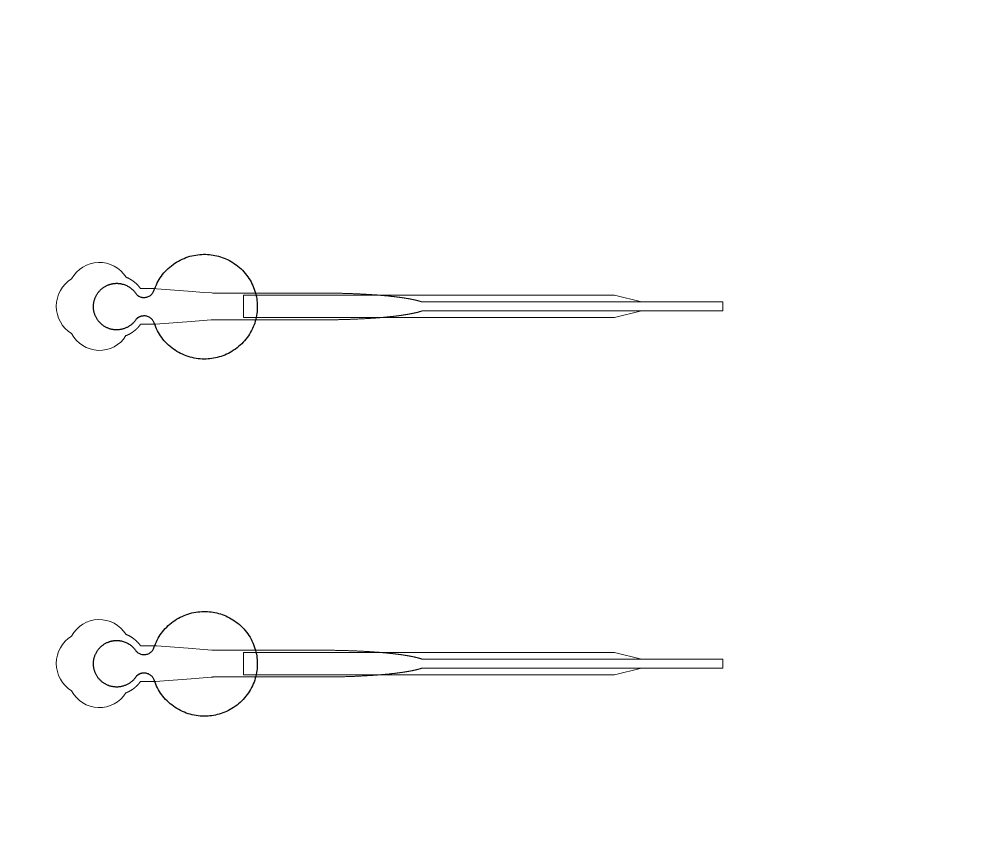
# Model space of a CAD drawing. Header units: inches. Extents: x -52997 to 52003, y -52254 to 52746.
# Drawn here: x -27602 to -22241, y -10988 to -6398 of the extents above; entities that cross this region are included whole.
import ezdxf

# ---------------------------------------------------------------- set-up
doc = ezdxf.new("R2010")
doc.units = ezdxf.units.IN
doc.header["$MEASUREMENT"] = 0
doc.layers.add('1', color=1, linetype='Continuous')
doc.layers.add('2', color=140, linetype='Continuous', lineweight=0)
doc.layers.add('3', color=90, linetype='Continuous', lineweight=0)

msp = doc.modelspace()

# ---------------------------------------------------------------- linework, layer by layer
at = {"layer": '1'}
for points in [[(-16283.4, -47485.7), (0, -47485.7), (16283.4, -47485.7, 5.999107)], [(-16250, -47285.7), (0, -47285.7), (16250, -47285.7, 5.986812)], [(-13685.8, -45485.7), (0, -45485.7), (13685.8, -45485.7, 6.794322)]]:
    msp.add_lwpolyline(points, format="xyb", close=True, dxfattribs=at)
msp.add_circle((-497.2, 245.8), 52500, dxfattribs=at)
for points in [[(-26945.9, -8078.6), (-26923.7, -8055.5), (-26892, -8060.7), (-26860.4, -8065.9), (-26846.7, -8094.9), (-26771.3, -8335.8), (-26519.3, -8298.1), (-26267.3, -8260.4), (-26267.2, -8008.3), (-26267.1, -7756.1), (-26519, -7718.2), (-26771, -7680.3), (-26846.7, -7921.1), (-26859.9, -7949.6), (-26890.7, -7955.3), (-26921.6, -7961.1), (-26944.2, -7939.3), (-26995.5, -7855.9), (-27089.9, -7882), (-27184.3, -7908.1), (-27185.5, -8006), (-27186.7, -8104), (-27093, -8132.4), (-26999.2, -8160.8), (-26945.9, -8078.6)], [(-26945.9, -10078.6), (-26923.7, -10055.5), (-26892, -10060.7), (-26860.4, -10065.9), (-26846.7, -10094.9), (-26771.3, -10335.8), (-26519.3, -10298.1), (-26267.3, -10260.4), (-26267.2, -10008.3), (-26267.1, -9756.1), (-26519, -9718.2), (-26771, -9680.3), (-26846.7, -9921.1), (-26859.9, -9949.6), (-26890.7, -9955.3), (-26921.6, -9961.1), (-26944.2, -9939.3), (-26995.5, -9855.9), (-27089.9, -9882), (-27184.3, -9908.1), (-27185.5, -10006), (-27186.7, -10104), (-27093, -10132.4), (-26999.2, -10160.8), (-26945.9, -10078.6)]]:
    msp.add_rational_spline(points, [1, 0.884783429184, 1, 0.884783429184, 1, 0.758252289935, 1, 0.758252289935, 1, 0.758252289935, 1, 0.758252289935, 1, 0.888941908896, 1, 0.888941908896, 1, 0.79946124759, 1, 0.79946124759, 1, 0.79946124759, 1, 0.79946124759, 1], degree=2, knots=[0, 0, 0, 0.969535, 0.969535, 1.939069, 1.939069, 3.359405, 3.359405, 4.779741, 4.779741, 6.200078, 6.200078, 7.620414, 7.620414, 8.571947, 8.571947, 9.52348, 9.52348, 10.812277, 10.812277, 12.101074, 12.101074, 13.389871, 13.389871, 14.678668, 14.678668, 14.678668], dxfattribs=at)
at = {"layer": '2'}
for points in [[(-16283.4, -47485.7), (0, -47485.7), (16283.4, -47485.7, 5.999107)], [(-16250, -47285.7), (0, -47285.7), (16250, -47285.7, 5.986812)], [(-13685.8, -45485.7), (0, -45485.7), (13685.8, -45485.7, 6.794322)], [(-27003.1, -8170.4), (-27002.8, -8170.3), (-27001.9, -8170), (-27001.1, -8169.7), (-27000.2, -8169.3), (-26999.4, -8169), (-26998.6, -8168.6), (-26997.7, -8168.3), (-26996.9, -8167.9), (-26996, -8167.5), (-26995.1, -8167.2), (-26994.3, -8166.8), (-26993.4, -8166.4), (-26992.6, -8166), (-26991.7, -8165.6), (-26990.9, -8165.2), (-26990, -8164.8), (-26989.2, -8164.4), (-26988.3, -8163.9), (-26987.4, -8163.5), (-26986.6, -8163.1), (-26985.7, -8162.6), (-26984.9, -8162.2), (-26984, -8161.7), (-26983.1, -8161.3), (-26982.3, -8160.8), (-26981.4, -8160.3), (-26980.6, -8159.9), (-26979.7, -8159.4), (-26978.9, -8158.9), (-26978, -8158.4), (-26977.2, -8157.9), (-26976.3, -8157.4), (-26975.5, -8156.9), (-26974.6, -8156.4), (-26973.8, -8155.8), (-26972.9, -8155.3), (-26972.1, -8154.8), (-26971.2, -8154.2), (-26970.4, -8153.7), (-26969.5, -8153.1), (-26968.7, -8152.6), (-26967.9, -8152), (-26967, -8151.4), (-26966.2, -8150.9), (-26965.4, -8150.3), (-26964.5, -8149.7), (-26963.7, -8149.1), (-26962.9, -8148.5), (-26962.1, -8147.9), (-26961.2, -8147.3), (-26960.4, -8146.7), (-26959.6, -8146.1), (-26958.8, -8145.5), (-26958, -8144.8), (-26957.2, -8144.2), (-26956.4, -8143.6), (-26955.6, -8142.9), (-26954.8, -8142.3), (-26954, -8141.7), (-26953.2, -8141), (-26952.4, -8140.4), (-26951.6, -8139.7), (-26950.9, -8139), (-26950.1, -8138.4), (-26949.3, -8137.7), (-26948.6, -8137), (-26947.8, -8136.3), (-26947, -8135.7), (-26946.3, -8135), (-26945.5, -8134.3), (-26944.8, -8133.6), (-26944.1, -8132.9), (-26943.3, -8132.2), (-26942.6, -8131.5), (-26941.9, -8130.8), (-26941.2, -8130.1), (-26940.4, -8129.3), (-26939.7, -8128.6), (-26939, -8127.9), (-26938.3, -8127.2), (-26937.6, -8126.4), (-26936.9, -8125.7), (-26936.3, -8125), (-26935.6, -8124.3), (-26934.9, -8123.5), (-26934.2, -8122.8), (-26933.6, -8122), (-26932.9, -8121.3), (-26932.3, -8120.5), (-26931.6, -8119.8), (-26931, -8119), (-26930.3, -8118.3), (-26929.7, -8117.5), (-26929.1, -8116.8), (-26928.5, -8116), (-26927.9, -8115.3), (-26927.3, -8114.5), (-26926.7, -8113.7), (-26926.1, -8113), (-26925.5, -8112.2), (-26924.9, -8111.4), (-26924.3, -8110.7), (-26923.8, -8109.9), (-26923.2, -8109.1), (-26922.7, -8108.4), (-26922.1, -8107.6), (-26921.6, -8106.8), (-26878, -8106.8), (-26856.2, -8106.8), (-26845.3, -8106.8), (-26842.6, -8106.8), (-26841.2, -8106.8), (-26841.2, -8106.8), (-26841.2, -8106.8), (-26841.2, -8106.8), (-26841.1, -8106.8), (-26841.1, -8106.8), (-26841, -8106.8), (-26840.7, -8106.8), (-26840, -8106.7), (-26838.6, -8106.6), (-26835.9, -8106.4), (-26813.8, -8104.7), (-26637.1, -8091.2), (-26548.8, -8084.4), (-26526.7, -8082.7), (-26515.7, -8081.9), (-26515.3, -8081.8), (-26515.3, -8081.8), (-26515.2, -8081.8), (-26515.2, -8081.8), (-26515.1, -8081.8), (-26514.7, -8081.8), (-26254.2, -8081.8), (-26247.9, -8081.8), (-26235.4, -8081.8), (-26134.9, -8081.8), (-25933.8, -8081.8), (-25921.3, -8081.8), (-25915, -8081.8), (-25911.8, -8081.8), (-25910.3, -8081.8), (-25909.9, -8081.8), (-25909.7, -8081.8), (-25909.6, -8081.8), (-25909.5, -8081.8), (-25909.5, -8081.8), (-25909.5, -8081.8), (-25908.9, -8081.8), (-25904.3, -8081.8), (-25899.7, -8081.8), (-25895.1, -8081.8), (-25890.5, -8081.8), (-25885.8, -8081.8), (-25881.2, -8081.7), (-25876.5, -8081.7), (-25871.8, -8081.7), (-25867.1, -8081.6), (-25862.4, -8081.6), (-25857.7, -8081.6), (-25853, -8081.5), (-25848.3, -8081.4), (-25843.5, -8081.4), (-25838.8, -8081.3), (-25834, -8081.2), (-25829.3, -8081.2), (-25824.5, -8081.1), (-25819.7, -8081), (-25814.9, -8080.9), (-25810.1, -8080.8), (-25805.3, -8080.7), (-25800.5, -8080.6), (-25795.7, -8080.5), (-25790.9, -8080.3), (-25786, -8080.2), (-25781.2, -8080.1), (-25776.4, -8080), (-25771.6, -8079.8), (-25766.7, -8079.7), (-25761.9, -8079.5), (-25757.1, -8079.4), (-25752.2, -8079.2), (-25747.4, -8079), (-25742.6, -8078.9), (-25737.7, -8078.7), (-25732.9, -8078.5), (-25728.1, -8078.3), (-25723.3, -8078.1), (-25718.5, -8077.9), (-25713.6, -8077.7), (-25708.8, -8077.5), (-25704, -8077.3), (-25699.2, -8077.1), (-25694.4, -8076.8), (-25689.6, -8076.6), (-25684.9, -8076.4), (-25680.1, -8076.1), (-25675.3, -8075.9), (-25670.6, -8075.6), (-25665.8, -8075.4), (-25661.1, -8075.1), (-25656.4, -8074.8), (-25651.7, -8074.6), (-25647, -8074.3), (-25642.3, -8074), (-25637.6, -8073.7), (-25633, -8073.4), (-25628.4, -8073.1), (-25623.7, -8072.8), (-25619.1, -8072.5), (-25614.5, -8072.1), (-25610, -8071.8), (-25607.7, -8071.6), (-25605.4, -8071.5), (-25603.1, -8071.3), (-25600.9, -8071.1), (-25598.6, -8071), (-25596.4, -8070.8), (-25594.1, -8070.6), (-25591.9, -8070.5), (-25589.6, -8070.3), (-25587.4, -8070.1), (-25585.1, -8069.9), (-25582.9, -8069.7), (-25580.7, -8069.6), (-25578.5, -8069.4), (-25576.3, -8069.2), (-25574.1, -8069), (-25571.9, -8068.8), (-25569.7, -8068.6), (-25567.5, -8068.5), (-25565.3, -8068.3), (-25563.1, -8068.1), (-25561, -8067.9), (-25558.8, -8067.7), (-25556.7, -8067.5), (-25554.5, -8067.3), (-25552.4, -8067.1), (-25550.2, -8066.9), (-25548.1, -8066.7), (-25546, -8066.5), (-25543.8, -8066.3), (-25541.7, -8066.1), (-25539.6, -8065.9), (-25537.5, -8065.7), (-25535.4, -8065.5), (-25533.4, -8065.3), (-25531.3, -8065.1), (-25529.2, -8064.8), (-25527.1, -8064.6), (-25525.1, -8064.4), (-25523, -8064.2), (-25521, -8064), (-25519, -8063.8), (-25516.9, -8063.5), (-25514.9, -8063.3), (-25512.9, -8063.1), (-25510.9, -8062.9), (-25508.9, -8062.7), (-25506.9, -8062.4), (-25504.9, -8062.2), (-25503, -8062), (-25501, -8061.8), (-25499, -8061.5), (-25497.1, -8061.3), (-25495.2, -8061.1), (-25493.2, -8060.8), (-25491.3, -8060.6), (-25489.4, -8060.4), (-25487.5, -8060.1), (-25485.6, -8059.9), (-25483.7, -8059.7), (-25481.8, -8059.4), (-25479.9, -8059.2), (-25478.1, -8058.9), (-25476.2, -8058.7), (-25474.4, -8058.5), (-25472.5, -8058.2), (-25470.7, -8058), (-25468.9, -8057.7), (-25467.1, -8057.5), (-25465.2, -8057.2), (-25463.5, -8057), (-25461.7, -8056.7), (-25459.9, -8056.5), (-25458.1, -8056.2), (-25456.4, -8056), (-25454.6, -8055.7), (-25452.9, -8055.5), (-25451.2, -8055.2), (-25449.4, -8055), (-25447.7, -8054.7), (-25446, -8054.5), (-25444.3, -8054.2), (-25442.6, -8053.9), (-25441, -8053.7), (-25439.3, -8053.4), (-25437.7, -8053.2), (-25436, -8052.9), (-25434.4, -8052.6), (-25432.8, -8052.4), (-25431.1, -8052.1), (-25429.5, -8051.8), (-25428, -8051.6), (-25426.4, -8051.3), (-25424.8, -8051), (-25423.2, -8050.8), (-25421.7, -8050.5), (-25420.1, -8050.2), (-25418.6, -8050), (-25417.1, -8049.7), (-25415.6, -8049.4), (-25414.1, -8049.1), (-25412.6, -8048.9), (-25411.1, -8048.6), (-25409.6, -8048.3), (-25408.2, -8048), (-25406.7, -8047.8), (-25405.3, -8047.5), (-25403.8, -8047.2), (-25402.4, -8046.9), (-25401, -8046.6), (-25399.6, -8046.4), (-25398.2, -8046.1), (-25396.9, -8045.8), (-25395.5, -8045.5), (-25394.1, -8045.2), (-25392.8, -8044.9), (-25391.5, -8044.7), (-25390.1, -8044.4), (-25388.8, -8044.1), (-25387.5, -8043.8), (-25386.2, -8043.5), (-25384.9, -8043.2), (-25383.7, -8043), (-25382.4, -8042.7), (-25381.2, -8042.4), (-25379.9, -8042.1), (-25378.7, -8041.8), (-25377.5, -8041.5), (-25376.3, -8041.2), (-25375.1, -8040.9), (-25373.9, -8040.6), (-25372.8, -8040.3), (-25371.6, -8040.1), (-25370.4, -8039.8), (-25369.3, -8039.5), (-25368.2, -8039.2), (-25367.1, -8038.9), (-25366, -8038.6), (-25364.9, -8038.3), (-25363.8, -8038), (-25362.7, -8037.7), (-25361.6, -8037.4), (-25360.6, -8037.1), (-25359.6, -8036.8), (-25358.5, -8036.5), (-25357.5, -8036.2), (-25356.5, -8035.9), (-25355.5, -8035.6), (-25354.5, -8035.3), (-25353.6, -8035), (-25352.6, -8034.7), (-25351.7, -8034.4), (-25350.7, -8034.1), (-25349.8, -8033.8), (-25348.9, -8033.5), (-25348, -8033.2), (-25347.1, -8032.9), (-25346.2, -8032.6), (-25345.3, -8032.3), (-25343.9, -8031.9), (-23658.3, -8032), (-23658.3, -7981.8), (-25343.8, -7981.8), (-25344.1, -7981.7), (-25345, -7981.4), (-25345.8, -7981.1), (-25346.7, -7980.8), (-25347.6, -7980.5), (-25348.5, -7980.2), (-25349.4, -7979.9), (-25350.4, -7979.6), (-25351.3, -7979.3), (-25352.2, -7979), (-25353.2, -7978.7), (-25354.2, -7978.4), (-25355.2, -7978.1), (-25356.2, -7977.8), (-25357.2, -7977.5), (-25358.2, -7977.2), (-25359.2, -7976.9), (-25360.2, -7976.6), (-25361.3, -7976.3), (-25362.4, -7976.1), (-25363.4, -7975.8), (-25364.5, -7975.5), (-25365.6, -7975.2), (-25366.7, -7974.9), (-25367.8, -7974.6), (-25368.9, -7974.3), (-25370.1, -7974), (-25371.2, -7973.7), (-25372.4, -7973.4), (-25373.6, -7973.1), (-25374.7, -7972.8), (-25375.9, -7972.5), (-25377.1, -7972.2), (-25378.4, -7971.9), (-25379.6, -7971.7), (-25380.8, -7971.4), (-25382.1, -7971.1), (-25383.3, -7970.8), (-25384.6, -7970.5), (-25385.9, -7970.2), (-25387.2, -7969.9), (-25388.5, -7969.6), (-25389.8, -7969.4), (-25391.1, -7969.1), (-25392.4, -7968.8), (-25393.8, -7968.5), (-25395.1, -7968.2), (-25396.5, -7967.9), (-25397.9, -7967.7), (-25399.3, -7967.4), (-25400.7, -7967.1), (-25402.1, -7966.8), (-25403.5, -7966.5), (-25404.9, -7966.3), (-25406.4, -7966), (-25407.8, -7965.7), (-25409.3, -7965.4), (-25410.7, -7965.1), (-25412.2, -7964.9), (-25413.7, -7964.6), (-25415.2, -7964.3), (-25416.7, -7964), (-25418.2, -7963.8), (-25419.8, -7963.5), (-25421.3, -7963.2), (-25422.9, -7963), (-25424.4, -7962.7), (-25426, -7962.4), (-25427.6, -7962.2), (-25429.2, -7961.9), (-25430.8, -7961.6), (-25432.4, -7961.4), (-25434, -7961.1), (-25435.7, -7960.8), (-25437.3, -7960.6), (-25439, -7960.3), (-25440.6, -7960), (-25442.3, -7959.8), (-25444, -7959.5), (-25445.7, -7959.3), (-25447.4, -7959), (-25449.1, -7958.7), (-25450.8, -7958.5), (-25452.5, -7958.2), (-25454.3, -7958), (-25456, -7957.7), (-25457.8, -7957.5), (-25459.5, -7957.2), (-25461.3, -7957), (-25463.1, -7956.7), (-25464.9, -7956.5), (-25466.7, -7956.2), (-25468.5, -7956), (-25470.3, -7955.7), (-25472.1, -7955.5), (-25474, -7955.2), (-25475.8, -7955), (-25477.7, -7954.8), (-25479.5, -7954.5), (-25481.4, -7954.3), (-25483.3, -7954), (-25485.2, -7953.8), (-25487.1, -7953.6), (-25489, -7953.3), (-25490.9, -7953.1), (-25492.8, -7952.9), (-25494.8, -7952.6), (-25496.7, -7952.4), (-25498.6, -7952.2), (-25500.6, -7951.9), (-25502.6, -7951.7), (-25504.5, -7951.5), (-25506.5, -7951.3), (-25508.5, -7951), (-25510.5, -7950.8), (-25512.5, -7950.6), (-25514.5, -7950.4), (-25516.5, -7950.2), (-25518.5, -7949.9), (-25520.6, -7949.7), (-25522.6, -7949.5), (-25524.7, -7949.3), (-25526.7, -7949.1), (-25528.8, -7948.9), (-25530.8, -7948.7), (-25532.9, -7948.4), (-25535, -7948.2), (-25537.1, -7948), (-25539.2, -7947.8), (-25541.3, -7947.6), (-25543.4, -7947.4), (-25545.5, -7947.2), (-25547.6, -7947), (-25549.7, -7946.8), (-25551.9, -7946.6), (-25554, -7946.4), (-25556.2, -7946.2), (-25558.3, -7946), (-25560.5, -7945.8), (-25562.6, -7945.6), (-25564.8, -7945.4), (-25567, -7945.3), (-25569.2, -7945.1), (-25571.3, -7944.9), (-25573.5, -7944.7), (-25575.7, -7944.5), (-25577.9, -7944.3), (-25580.2, -7944.1), (-25582.4, -7944), (-25584.6, -7943.8), (-25586.8, -7943.6), (-25589, -7943.4), (-25591.3, -7943.2), (-25593.5, -7943.1), (-25595.8, -7942.9), (-25598, -7942.7), (-25600.3, -7942.6), (-25602.5, -7942.4), (-25604.8, -7942.2), (-25607.1, -7942.1), (-25611.6, -7941.7), (-25616.2, -7941.4), (-25620.8, -7941.1), (-25625.4, -7940.8), (-25630, -7940.5), (-25634.6, -7940.2), (-25639.3, -7939.9), (-25643.9, -7939.6), (-25648.6, -7939.3), (-25653.3, -7939), (-25658, -7938.7), (-25662.7, -7938.5), (-25667.4, -7938.2), (-25672.1, -7937.9), (-25676.9, -7937.7), (-25681.6, -7937.5), (-25686.4, -7937.2), (-25691.1, -7937), (-25695.9, -7936.7), (-25700.7, -7936.5), (-25705.4, -7936.3), (-25710.2, -7936.1), (-25715, -7935.9), (-25719.8, -7935.7), (-25724.6, -7935.5), (-25729.4, -7935.3), (-25734.2, -7935.1), (-25739, -7934.9), (-25743.8, -7934.7), (-25748.7, -7934.6), (-25753.5, -7934.4), (-25758.3, -7934.3), (-25763.1, -7934.1), (-25767.9, -7933.9), (-25772.7, -7933.8), (-25777.5, -7933.7), (-25782.3, -7933.5), (-25787.1, -7933.4), (-25791.9, -7933.3), (-25796.7, -7933.2), (-25801.5, -7933.1), (-25806.2, -7932.9), (-25811, -7932.8), (-25815.8, -7932.8), (-25820.5, -7932.7), (-25825.3, -7932.6), (-25830, -7932.5), (-25834.8, -7932.4), (-25839.5, -7932.3), (-25844.2, -7932.3), (-25848.9, -7932.2), (-25853.6, -7932.2), (-25858.3, -7932.1), (-25863, -7932.1), (-25867.7, -7932), (-25872.3, -7932), (-25877, -7931.9), (-25881.6, -7931.9), (-25886.2, -7931.9), (-25890.8, -7931.9), (-25895.4, -7931.9), (-25897.7, -7931.8), (-25898.3, -7931.8), (-25898.6, -7931.8), (-25898.7, -7931.8), (-25898.9, -7931.8), (-25900.5, -7931.8), (-25906.9, -7931.8), (-25919.7, -7931.8), (-25970.6, -7931.8), (-26174.6, -7931.8), (-26225.6, -7931.8), (-26251.1, -7931.8), (-26257.4, -7931.8), (-26259, -7931.8), (-26514.8, -7931.8), (-26515.2, -7931.8), (-26515.2, -7931.8), (-26515.3, -7931.8), (-26515.3, -7931.8), (-26515.4, -7931.8), (-26515.7, -7931.8), (-26517.1, -7931.7), (-26522.6, -7931.3), (-26566.8, -7927.9), (-26655.1, -7921.1), (-26831.8, -7907.6), (-26837.3, -7907.1), (-26840, -7906.9), (-26840.7, -7906.9), (-26841.1, -7906.8), (-26841.1, -7906.8), (-26841.1, -7906.8), (-26841.2, -7906.8), (-26841.2, -7906.8), (-26841.2, -7906.8), (-26841.2, -7906.8), (-26841.6, -7906.8), (-26844.3, -7906.8), (-26849.7, -7906.8), (-26860.6, -7906.8), (-26882.4, -7906.8), (-26904.2, -7906.8), (-26915.1, -7906.8), (-26920.6, -7906.8), (-26921.2, -7906.8), (-26921.4, -7906.8), (-26921.5, -7906.8), (-26921.5, -7906.8), (-26921.6, -7906.8), (-26921.6, -7906.8), (-26921.6, -7906.8), (-26922, -7906.2), (-26922.8, -7905.1), (-26923.6, -7904), (-26924.4, -7902.9), (-26925.3, -7901.8), (-26926.1, -7900.6), (-26927, -7899.5), (-26927.8, -7898.4), (-26928.7, -7897.3), (-26929.6, -7896.2), (-26930.5, -7895.1), (-26931.5, -7894), (-26932.4, -7892.9), (-26933.4, -7891.8), (-26934.3, -7890.7), (-26935.3, -7889.6), (-26936.3, -7888.5), (-26937.3, -7887.5), (-26938.3, -7886.4), (-26939.3, -7885.3), (-26940.4, -7884.3), (-26941.4, -7883.2), (-26942.5, -7882.2), (-26943.6, -7881.1), (-26944.7, -7880.1), (-26945.8, -7879), (-26946.9, -7878), (-26948, -7877), (-26949.1, -7876), (-26950.3, -7875), (-26951.4, -7874), (-26952.6, -7873), (-26953.8, -7872), (-26955, -7871), (-26956.2, -7870.1), (-26957.4, -7869.1), (-26958.6, -7868.2), (-26959.8, -7867.2), (-26961.1, -7866.3), (-26962.3, -7865.4), (-26963.6, -7864.5), (-26964.8, -7863.6), (-26966.1, -7862.7), (-26967.4, -7861.8), (-26968.7, -7861), (-26970, -7860.1), (-26971.3, -7859.3), (-26972.6, -7858.4), (-26974, -7857.6), (-26975.3, -7856.8), (-26976.6, -7856), (-26978, -7855.2), (-26979.3, -7854.4), (-26980.7, -7853.6), (-26982.1, -7852.9), (-26983.5, -7852.1), (-26984.8, -7851.4), (-26986.2, -7850.7), (-26987.6, -7850), (-26989, -7849.3), (-26990.4, -7848.6), (-26991.8, -7848), (-26993.2, -7847.3), (-26994.7, -7846.7), (-26996.1, -7846.1), (-26997.5, -7845.5), (-26998.9, -7844.9), (-27000.4, -7844.3), (-27001.8, -7843.7), (-27003, -7843.2, 0.576044), (-27307.6, -7852.6, 0.560065), (-27307.6, -8159.1, 0.578435)], [(-27003.1, -10170.4), (-27002.8, -10170.3), (-27001.9, -10170), (-27001.1, -10169.7), (-27000.2, -10169.3), (-26999.4, -10169), (-26998.6, -10168.6), (-26997.7, -10168.3), (-26996.9, -10167.9), (-26996, -10167.5), (-26995.1, -10167.2), (-26994.3, -10166.8), (-26993.4, -10166.4), (-26992.6, -10166), (-26991.7, -10165.6), (-26990.9, -10165.2), (-26990, -10164.8), (-26989.2, -10164.4), (-26988.3, -10163.9), (-26987.4, -10163.5), (-26986.6, -10163.1), (-26985.7, -10162.6), (-26984.9, -10162.2), (-26984, -10161.7), (-26983.1, -10161.3), (-26982.3, -10160.8), (-26981.4, -10160.3), (-26980.6, -10159.9), (-26979.7, -10159.4), (-26978.9, -10158.9), (-26978, -10158.4), (-26977.2, -10157.9), (-26976.3, -10157.4), (-26975.5, -10156.9), (-26974.6, -10156.4), (-26973.8, -10155.8), (-26972.9, -10155.3), (-26972.1, -10154.8), (-26971.2, -10154.2), (-26970.4, -10153.7), (-26969.5, -10153.1), (-26968.7, -10152.6), (-26967.9, -10152), (-26967, -10151.4), (-26966.2, -10150.9), (-26965.4, -10150.3), (-26964.5, -10149.7), (-26963.7, -10149.1), (-26962.9, -10148.5), (-26962.1, -10147.9), (-26961.2, -10147.3), (-26960.4, -10146.7), (-26959.6, -10146.1), (-26958.8, -10145.5), (-26958, -10144.8), (-26957.2, -10144.2), (-26956.4, -10143.6), (-26955.6, -10142.9), (-26954.8, -10142.3), (-26954, -10141.7), (-26953.2, -10141), (-26952.4, -10140.4), (-26951.6, -10139.7), (-26950.9, -10139), (-26950.1, -10138.4), (-26949.3, -10137.7), (-26948.6, -10137), (-26947.8, -10136.3), (-26947, -10135.7), (-26946.3, -10135), (-26945.5, -10134.3), (-26944.8, -10133.6), (-26944.1, -10132.9), (-26943.3, -10132.2), (-26942.6, -10131.5), (-26941.9, -10130.8), (-26941.2, -10130.1), (-26940.4, -10129.3), (-26939.7, -10128.6), (-26939, -10127.9), (-26938.3, -10127.2), (-26937.6, -10126.4), (-26936.9, -10125.7), (-26936.3, -10125), (-26935.6, -10124.3), (-26934.9, -10123.5), (-26934.2, -10122.8), (-26933.6, -10122), (-26932.9, -10121.3), (-26932.3, -10120.5), (-26931.6, -10119.8), (-26931, -10119), (-26930.3, -10118.3), (-26929.7, -10117.5), (-26929.1, -10116.8), (-26928.5, -10116), (-26927.9, -10115.3), (-26927.3, -10114.5), (-26926.7, -10113.7), (-26926.1, -10113), (-26925.5, -10112.2), (-26924.9, -10111.4), (-26924.3, -10110.7), (-26923.8, -10109.9), (-26923.2, -10109.1), (-26922.7, -10108.4), (-26922.1, -10107.6), (-26921.6, -10106.8), (-26878, -10106.8), (-26856.2, -10106.8), (-26845.3, -10106.8), (-26842.6, -10106.8), (-26841.2, -10106.8), (-26841.2, -10106.8), (-26841.2, -10106.8), (-26841.2, -10106.8), (-26841.1, -10106.8), (-26841.1, -10106.8), (-26841, -10106.8), (-26840.7, -10106.8), (-26840, -10106.7), (-26838.6, -10106.6), (-26835.9, -10106.4), (-26813.8, -10104.7), (-26637.1, -10091.2), (-26548.8, -10084.4), (-26526.7, -10082.7), (-26515.7, -10081.9), (-26515.3, -10081.8), (-26515.3, -10081.8), (-26515.2, -10081.8), (-26515.2, -10081.8), (-26515.1, -10081.8), (-26514.7, -10081.8), (-26254.2, -10081.8), (-26247.9, -10081.8), (-26235.4, -10081.8), (-26134.9, -10081.8), (-25933.8, -10081.8), (-25921.3, -10081.8), (-25915, -10081.8), (-25911.8, -10081.8), (-25910.3, -10081.8), (-25909.9, -10081.8), (-25909.7, -10081.8), (-25909.6, -10081.8), (-25909.5, -10081.8), (-25909.5, -10081.8), (-25909.5, -10081.8), (-25908.9, -10081.8), (-25904.3, -10081.8), (-25899.7, -10081.8), (-25895.1, -10081.8), (-25890.5, -10081.8), (-25885.8, -10081.8), (-25881.2, -10081.7), (-25876.5, -10081.7), (-25871.8, -10081.7), (-25867.1, -10081.6), (-25862.4, -10081.6), (-25857.7, -10081.6), (-25853, -10081.5), (-25848.3, -10081.4), (-25843.5, -10081.4), (-25838.8, -10081.3), (-25834, -10081.2), (-25829.3, -10081.2), (-25824.5, -10081.1), (-25819.7, -10081), (-25814.9, -10080.9), (-25810.1, -10080.8), (-25805.3, -10080.7), (-25800.5, -10080.6), (-25795.7, -10080.5), (-25790.9, -10080.3), (-25786, -10080.2), (-25781.2, -10080.1), (-25776.4, -10080), (-25771.6, -10079.8), (-25766.7, -10079.7), (-25761.9, -10079.5), (-25757.1, -10079.4), (-25752.2, -10079.2), (-25747.4, -10079), (-25742.6, -10078.9), (-25737.7, -10078.7), (-25732.9, -10078.5), (-25728.1, -10078.3), (-25723.3, -10078.1), (-25718.5, -10077.9), (-25713.6, -10077.7), (-25708.8, -10077.5), (-25704, -10077.3), (-25699.2, -10077.1), (-25694.4, -10076.8), (-25689.6, -10076.6), (-25684.9, -10076.4), (-25680.1, -10076.1), (-25675.3, -10075.9), (-25670.6, -10075.6), (-25665.8, -10075.4), (-25661.1, -10075.1), (-25656.4, -10074.8), (-25651.7, -10074.6), (-25647, -10074.3), (-25642.3, -10074), (-25637.6, -10073.7), (-25633, -10073.4), (-25628.4, -10073.1), (-25623.7, -10072.8), (-25619.1, -10072.5), (-25614.5, -10072.1), (-25610, -10071.8), (-25607.7, -10071.6), (-25605.4, -10071.5), (-25603.1, -10071.3), (-25600.9, -10071.1), (-25598.6, -10071), (-25596.4, -10070.8), (-25594.1, -10070.6), (-25591.9, -10070.5), (-25589.6, -10070.3), (-25587.4, -10070.1), (-25585.1, -10069.9), (-25582.9, -10069.7), (-25580.7, -10069.6), (-25578.5, -10069.4), (-25576.3, -10069.2), (-25574.1, -10069), (-25571.9, -10068.8), (-25569.7, -10068.6), (-25567.5, -10068.5), (-25565.3, -10068.3), (-25563.1, -10068.1), (-25561, -10067.9), (-25558.8, -10067.7), (-25556.7, -10067.5), (-25554.5, -10067.3), (-25552.4, -10067.1), (-25550.2, -10066.9), (-25548.1, -10066.7), (-25546, -10066.5), (-25543.8, -10066.3), (-25541.7, -10066.1), (-25539.6, -10065.9), (-25537.5, -10065.7), (-25535.4, -10065.5), (-25533.4, -10065.3), (-25531.3, -10065.1), (-25529.2, -10064.8), (-25527.1, -10064.6), (-25525.1, -10064.4), (-25523, -10064.2), (-25521, -10064), (-25519, -10063.8), (-25516.9, -10063.5), (-25514.9, -10063.3), (-25512.9, -10063.1), (-25510.9, -10062.9), (-25508.9, -10062.7), (-25506.9, -10062.4), (-25504.9, -10062.2), (-25503, -10062), (-25501, -10061.8), (-25499, -10061.5), (-25497.1, -10061.3), (-25495.2, -10061.1), (-25493.2, -10060.8), (-25491.3, -10060.6), (-25489.4, -10060.4), (-25487.5, -10060.1), (-25485.6, -10059.9), (-25483.7, -10059.7), (-25481.8, -10059.4), (-25479.9, -10059.2), (-25478.1, -10058.9), (-25476.2, -10058.7), (-25474.4, -10058.5), (-25472.5, -10058.2), (-25470.7, -10058), (-25468.9, -10057.7), (-25467.1, -10057.5), (-25465.2, -10057.2), (-25463.5, -10057), (-25461.7, -10056.7), (-25459.9, -10056.5), (-25458.1, -10056.2), (-25456.4, -10056), (-25454.6, -10055.7), (-25452.9, -10055.5), (-25451.2, -10055.2), (-25449.4, -10055), (-25447.7, -10054.7), (-25446, -10054.5), (-25444.3, -10054.2), (-25442.6, -10053.9), (-25441, -10053.7), (-25439.3, -10053.4), (-25437.7, -10053.2), (-25436, -10052.9), (-25434.4, -10052.6), (-25432.8, -10052.4), (-25431.1, -10052.1), (-25429.5, -10051.8), (-25428, -10051.6), (-25426.4, -10051.3), (-25424.8, -10051), (-25423.2, -10050.8), (-25421.7, -10050.5), (-25420.1, -10050.2), (-25418.6, -10050), (-25417.1, -10049.7), (-25415.6, -10049.4), (-25414.1, -10049.1), (-25412.6, -10048.9), (-25411.1, -10048.6), (-25409.6, -10048.3), (-25408.2, -10048), (-25406.7, -10047.8), (-25405.3, -10047.5), (-25403.8, -10047.2), (-25402.4, -10046.9), (-25401, -10046.6), (-25399.6, -10046.4), (-25398.2, -10046.1), (-25396.9, -10045.8), (-25395.5, -10045.5), (-25394.1, -10045.2), (-25392.8, -10044.9), (-25391.5, -10044.7), (-25390.1, -10044.4), (-25388.8, -10044.1), (-25387.5, -10043.8), (-25386.2, -10043.5), (-25384.9, -10043.2), (-25383.7, -10043), (-25382.4, -10042.7), (-25381.2, -10042.4), (-25379.9, -10042.1), (-25378.7, -10041.8), (-25377.5, -10041.5), (-25376.3, -10041.2), (-25375.1, -10040.9), (-25373.9, -10040.6), (-25372.8, -10040.3), (-25371.6, -10040.1), (-25370.4, -10039.8), (-25369.3, -10039.5), (-25368.2, -10039.2), (-25367.1, -10038.9), (-25366, -10038.6), (-25364.9, -10038.3), (-25363.8, -10038), (-25362.7, -10037.7), (-25361.6, -10037.4), (-25360.6, -10037.1), (-25359.6, -10036.8), (-25358.5, -10036.5), (-25357.5, -10036.2), (-25356.5, -10035.9), (-25355.5, -10035.6), (-25354.5, -10035.3), (-25353.6, -10035), (-25352.6, -10034.7), (-25351.7, -10034.4), (-25350.7, -10034.1), (-25349.8, -10033.8), (-25348.9, -10033.5), (-25348, -10033.2), (-25347.1, -10032.9), (-25346.2, -10032.6), (-25345.3, -10032.3), (-25343.9, -10031.9), (-23658.3, -10032), (-23658.3, -9981.8), (-25343.8, -9981.8), (-25344.1, -9981.7), (-25345, -9981.4), (-25345.8, -9981.1), (-25346.7, -9980.8), (-25347.6, -9980.5), (-25348.5, -9980.2), (-25349.4, -9979.9), (-25350.4, -9979.6), (-25351.3, -9979.3), (-25352.2, -9979), (-25353.2, -9978.7), (-25354.2, -9978.4), (-25355.2, -9978.1), (-25356.2, -9977.8), (-25357.2, -9977.5), (-25358.2, -9977.2), (-25359.2, -9976.9), (-25360.2, -9976.6), (-25361.3, -9976.3), (-25362.4, -9976.1), (-25363.4, -9975.8), (-25364.5, -9975.5), (-25365.6, -9975.2), (-25366.7, -9974.9), (-25367.8, -9974.6), (-25368.9, -9974.3), (-25370.1, -9974), (-25371.2, -9973.7), (-25372.4, -9973.4), (-25373.6, -9973.1), (-25374.7, -9972.8), (-25375.9, -9972.5), (-25377.1, -9972.2), (-25378.4, -9971.9), (-25379.6, -9971.7), (-25380.8, -9971.4), (-25382.1, -9971.1), (-25383.3, -9970.8), (-25384.6, -9970.5), (-25385.9, -9970.2), (-25387.2, -9969.9), (-25388.5, -9969.6), (-25389.8, -9969.4), (-25391.1, -9969.1), (-25392.4, -9968.8), (-25393.8, -9968.5), (-25395.1, -9968.2), (-25396.5, -9967.9), (-25397.9, -9967.7), (-25399.3, -9967.4), (-25400.7, -9967.1), (-25402.1, -9966.8), (-25403.5, -9966.5), (-25404.9, -9966.3), (-25406.4, -9966), (-25407.8, -9965.7), (-25409.3, -9965.4), (-25410.7, -9965.1), (-25412.2, -9964.9), (-25413.7, -9964.6), (-25415.2, -9964.3), (-25416.7, -9964), (-25418.2, -9963.8), (-25419.8, -9963.5), (-25421.3, -9963.2), (-25422.9, -9963), (-25424.4, -9962.7), (-25426, -9962.4), (-25427.6, -9962.2), (-25429.2, -9961.9), (-25430.8, -9961.6), (-25432.4, -9961.4), (-25434, -9961.1), (-25435.7, -9960.8), (-25437.3, -9960.6), (-25439, -9960.3), (-25440.6, -9960), (-25442.3, -9959.8), (-25444, -9959.5), (-25445.7, -9959.3), (-25447.4, -9959), (-25449.1, -9958.7), (-25450.8, -9958.5), (-25452.5, -9958.2), (-25454.3, -9958), (-25456, -9957.7), (-25457.8, -9957.5), (-25459.5, -9957.2), (-25461.3, -9957), (-25463.1, -9956.7), (-25464.9, -9956.5), (-25466.7, -9956.2), (-25468.5, -9956), (-25470.3, -9955.7), (-25472.1, -9955.5), (-25474, -9955.2), (-25475.8, -9955), (-25477.7, -9954.8), (-25479.5, -9954.5), (-25481.4, -9954.3), (-25483.3, -9954), (-25485.2, -9953.8), (-25487.1, -9953.6), (-25489, -9953.3), (-25490.9, -9953.1), (-25492.8, -9952.9), (-25494.8, -9952.6), (-25496.7, -9952.4), (-25498.6, -9952.2), (-25500.6, -9951.9), (-25502.6, -9951.7), (-25504.5, -9951.5), (-25506.5, -9951.3), (-25508.5, -9951), (-25510.5, -9950.8), (-25512.5, -9950.6), (-25514.5, -9950.4), (-25516.5, -9950.2), (-25518.5, -9949.9), (-25520.6, -9949.7), (-25522.6, -9949.5), (-25524.7, -9949.3), (-25526.7, -9949.1), (-25528.8, -9948.9), (-25530.8, -9948.7), (-25532.9, -9948.4), (-25535, -9948.2), (-25537.1, -9948), (-25539.2, -9947.8), (-25541.3, -9947.6), (-25543.4, -9947.4), (-25545.5, -9947.2), (-25547.6, -9947), (-25549.7, -9946.8), (-25551.9, -9946.6), (-25554, -9946.4), (-25556.2, -9946.2), (-25558.3, -9946), (-25560.5, -9945.8), (-25562.6, -9945.6), (-25564.8, -9945.4), (-25567, -9945.3), (-25569.2, -9945.1), (-25571.3, -9944.9), (-25573.5, -9944.7), (-25575.7, -9944.5), (-25577.9, -9944.3), (-25580.2, -9944.1), (-25582.4, -9944), (-25584.6, -9943.8), (-25586.8, -9943.6), (-25589, -9943.4), (-25591.3, -9943.2), (-25593.5, -9943.1), (-25595.8, -9942.9), (-25598, -9942.7), (-25600.3, -9942.6), (-25602.5, -9942.4), (-25604.8, -9942.2), (-25607.1, -9942.1), (-25611.6, -9941.7), (-25616.2, -9941.4), (-25620.8, -9941.1), (-25625.4, -9940.8), (-25630, -9940.5), (-25634.6, -9940.2), (-25639.3, -9939.9), (-25643.9, -9939.6), (-25648.6, -9939.3), (-25653.3, -9939), (-25658, -9938.7), (-25662.7, -9938.5), (-25667.4, -9938.2), (-25672.1, -9937.9), (-25676.9, -9937.7), (-25681.6, -9937.5), (-25686.4, -9937.2), (-25691.1, -9937), (-25695.9, -9936.7), (-25700.7, -9936.5), (-25705.4, -9936.3), (-25710.2, -9936.1), (-25715, -9935.9), (-25719.8, -9935.7), (-25724.6, -9935.5), (-25729.4, -9935.3), (-25734.2, -9935.1), (-25739, -9934.9), (-25743.8, -9934.7), (-25748.7, -9934.6), (-25753.5, -9934.4), (-25758.3, -9934.3), (-25763.1, -9934.1), (-25767.9, -9933.9), (-25772.7, -9933.8), (-25777.5, -9933.7), (-25782.3, -9933.5), (-25787.1, -9933.4), (-25791.9, -9933.3), (-25796.7, -9933.2), (-25801.5, -9933.1), (-25806.2, -9932.9), (-25811, -9932.8), (-25815.8, -9932.8), (-25820.5, -9932.7), (-25825.3, -9932.6), (-25830, -9932.5), (-25834.8, -9932.4), (-25839.5, -9932.3), (-25844.2, -9932.3), (-25848.9, -9932.2), (-25853.6, -9932.2), (-25858.3, -9932.1), (-25863, -9932.1), (-25867.7, -9932), (-25872.3, -9932), (-25877, -9931.9), (-25881.6, -9931.9), (-25886.2, -9931.9), (-25890.8, -9931.9), (-25895.4, -9931.9), (-25897.7, -9931.8), (-25898.3, -9931.8), (-25898.6, -9931.8), (-25898.7, -9931.8), (-25898.9, -9931.8), (-25900.5, -9931.8), (-25906.9, -9931.8), (-25919.7, -9931.8), (-25970.6, -9931.8), (-26174.6, -9931.8), (-26225.6, -9931.8), (-26251.1, -9931.8), (-26257.4, -9931.8), (-26259, -9931.8), (-26514.8, -9931.8), (-26515.2, -9931.8), (-26515.2, -9931.8), (-26515.3, -9931.8), (-26515.3, -9931.8), (-26515.4, -9931.8), (-26515.7, -9931.8), (-26517.1, -9931.7), (-26522.6, -9931.3), (-26566.8, -9927.9), (-26655.1, -9921.1), (-26831.8, -9907.6), (-26837.3, -9907.1), (-26840, -9906.9), (-26840.7, -9906.9), (-26841.1, -9906.8), (-26841.1, -9906.8), (-26841.1, -9906.8), (-26841.2, -9906.8), (-26841.2, -9906.8), (-26841.2, -9906.8), (-26841.2, -9906.8), (-26841.6, -9906.8), (-26844.3, -9906.8), (-26849.7, -9906.8), (-26860.6, -9906.8), (-26882.4, -9906.8), (-26904.2, -9906.8), (-26915.1, -9906.8), (-26920.6, -9906.8), (-26921.2, -9906.8), (-26921.4, -9906.8), (-26921.5, -9906.8), (-26921.5, -9906.8), (-26921.6, -9906.8), (-26921.6, -9906.8), (-26921.6, -9906.8), (-26922, -9906.2), (-26922.8, -9905.1), (-26923.6, -9904), (-26924.4, -9902.9), (-26925.3, -9901.8), (-26926.1, -9900.6), (-26927, -9899.5), (-26927.8, -9898.4), (-26928.7, -9897.3), (-26929.6, -9896.2), (-26930.5, -9895.1), (-26931.5, -9894), (-26932.4, -9892.9), (-26933.4, -9891.8), (-26934.3, -9890.7), (-26935.3, -9889.6), (-26936.3, -9888.5), (-26937.3, -9887.5), (-26938.3, -9886.4), (-26939.3, -9885.3), (-26940.4, -9884.3), (-26941.4, -9883.2), (-26942.5, -9882.2), (-26943.6, -9881.1), (-26944.7, -9880.1), (-26945.8, -9879), (-26946.9, -9878), (-26948, -9877), (-26949.1, -9876), (-26950.3, -9875), (-26951.4, -9874), (-26952.6, -9873), (-26953.8, -9872), (-26955, -9871), (-26956.2, -9870.1), (-26957.4, -9869.1), (-26958.6, -9868.2), (-26959.8, -9867.2), (-26961.1, -9866.3), (-26962.3, -9865.4), (-26963.6, -9864.5), (-26964.8, -9863.6), (-26966.1, -9862.7), (-26967.4, -9861.8), (-26968.7, -9861), (-26970, -9860.1), (-26971.3, -9859.3), (-26972.6, -9858.4), (-26974, -9857.6), (-26975.3, -9856.8), (-26976.6, -9856), (-26978, -9855.2), (-26979.3, -9854.4), (-26980.7, -9853.6), (-26982.1, -9852.9), (-26983.5, -9852.1), (-26984.8, -9851.4), (-26986.2, -9850.7), (-26987.6, -9850), (-26989, -9849.3), (-26990.4, -9848.6), (-26991.8, -9848), (-26993.2, -9847.3), (-26994.7, -9846.7), (-26996.1, -9846.1), (-26997.5, -9845.5), (-26998.9, -9844.9), (-27000.4, -9844.3), (-27001.8, -9843.7), (-27003, -9843.2, 0.576044), (-27307.6, -9852.6, 0.560065), (-27307.6, -10159.1, 0.578435)]]:
    msp.add_lwpolyline(points, format="xyb", close=True, dxfattribs=at)
for points in [[(-26258.9, -8081.8), (-26257.4, -8081.8), (-26254.2, -8081.8)], [(-26258.9, -10081.8), (-26257.4, -10081.8), (-26254.2, -10081.8)]]:
    msp.add_lwpolyline(points, dxfattribs=at)
msp.add_circle((-497.2, 245.8), 52500, dxfattribs=at)
at = {"layer": '3'}
for points in [[(-16283.4, -47485.7), (0, -47485.7), (16283.4, -47485.7, 5.999107)], [(-16283.4, -47485.7), (0, -47485.7), (16283.4, -47485.7, 5.999107)], [(-16250, -47285.7), (0, -47285.7), (16250, -47285.7, 5.986812)], [(-16250, -47285.7), (0, -47285.7), (16250, -47285.7, 5.986812)], [(-13685.8, -45485.7), (0, -45485.7), (13685.8, -45485.7, 6.794322)], [(-13685.8, -45485.7), (0, -45485.7), (13685.8, -45485.7, 6.794322)]]:
    msp.add_lwpolyline(points, format="xyb", close=True, dxfattribs=at)
for points in [[(-26344.7, -7944.3), (-24265.2, -7944.3), (-24115.2, -7981.8), (-23658.3, -7981.8), (-23658.3, -8031.8), (-24115.2, -8031.8), (-24265.2, -8069.3), (-26344.7, -8069.3)], [(-26344.7, -9944.3), (-24265.2, -9944.3), (-24115.2, -9981.8), (-23658.3, -9981.8), (-23658.3, -10031.8), (-24115.2, -10031.8), (-24265.2, -10069.3), (-26344.7, -10069.3)]]:
    msp.add_lwpolyline(points, close=True, dxfattribs=at)
msp.add_circle((-497.2, 245.8), 52500, dxfattribs=at)
msp.add_circle((-497.2, 245.8), 52500, dxfattribs=at)

doc.saveas('drawing.dxf')
